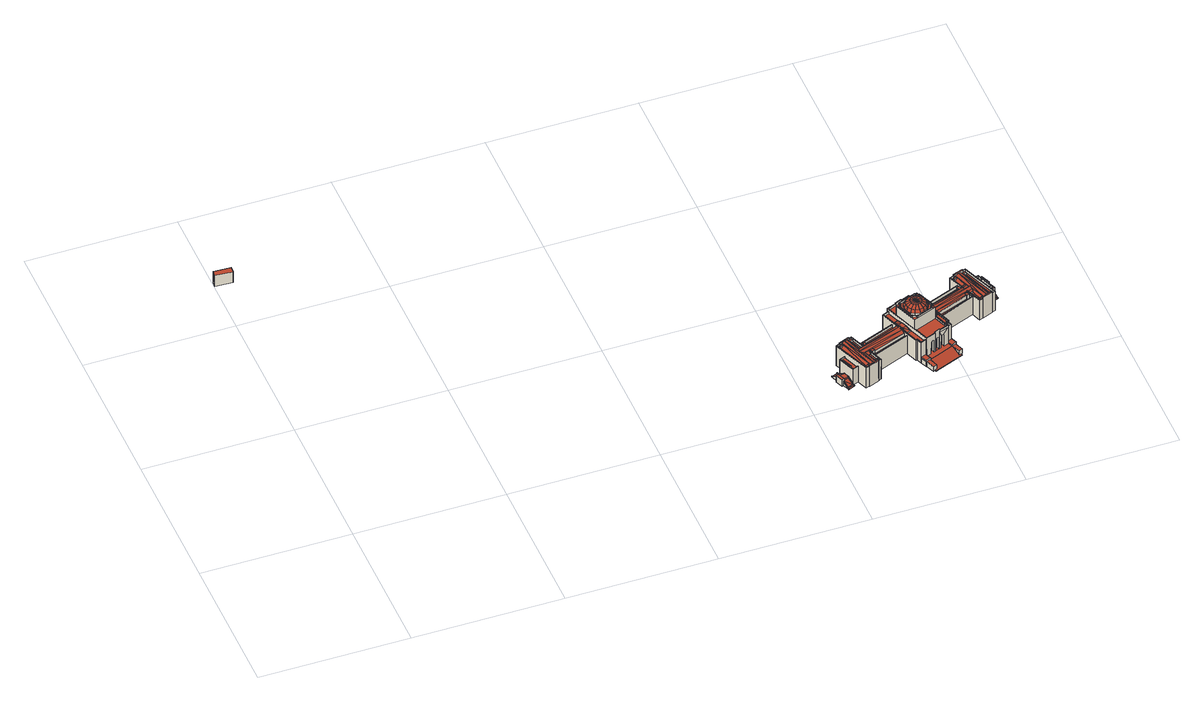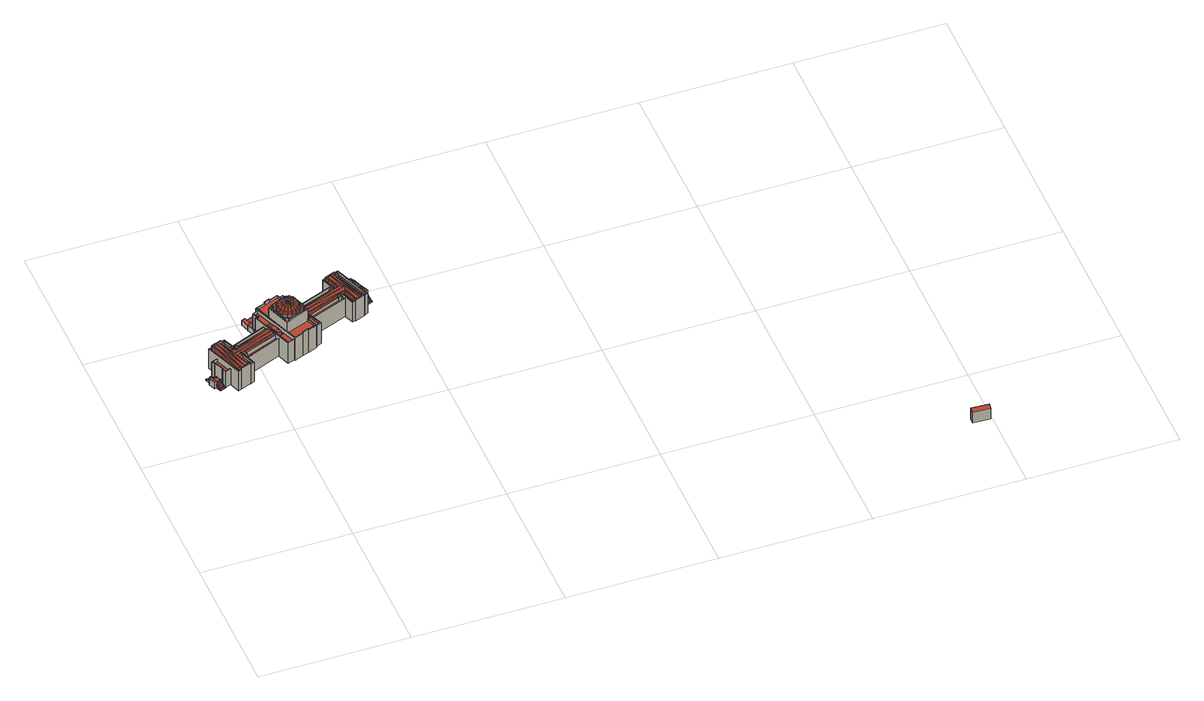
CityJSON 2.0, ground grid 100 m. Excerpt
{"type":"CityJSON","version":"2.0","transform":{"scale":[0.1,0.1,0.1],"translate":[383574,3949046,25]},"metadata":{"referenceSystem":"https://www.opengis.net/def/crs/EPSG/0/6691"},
"CityObjects":{
"building1":{"type":"Building","attributes":{"延べ面積換算係数":"1.00","大字・町コード":"17","町・丁目コード":"1","13+区市町村コード+大字・町コード+町・丁目コード":"13113017001","RiverFloodingRiskAttribute.description":"14","RiverFloodingRiskAttribute.rank":"1","RiverFloodingRiskAttribute.depth":0.417,"RiverFloodingRiskAttribute.adminType":"2","RiverFloodingRiskAttribute.scale":"2","Height.highReference":"highestRoofEdge","Height.lowReference":"lowestGroundPoint","Height.status":"measured","measuredHeight":8.4,"class":"3001","usage":"411","storeysAboveGround":3,"storeysBelowGround":0,"BuildingIDAttribute.prefecture":"13","BuildingIDAttribute.city":"13113","BuildingDetailAttribute.buildingRoofEdgeArea":0.375,"BuildingDetailAttribute.fireproofStructureType":"1001","BuildingDetailAttribute.urbanPlanType":"21","BuildingDetailAttribute.areaClassificationType":"22","BuildingDetailAttribute.districtsAndZonesType":"6","BuildingDetailAttribute.landUseType":"211","BuildingDetailAttribute.detailedUsage":"1310","BuildingDetailAttribute.specifiedBuildingCoverageRate":60,"BuildingDetailAttribute.specifiedFloorAreaRate":400,"BuildingDetailAttribute.surveyYear":"2021-01-01"},"address":[{"country":"日本","locality":"東京都渋谷区千駄ケ谷一丁目"}],"geometry":[{"type":"Solid","lod":"2","boundaries":[[[[0,1,2,3]],[[4,5,6,7]],[[5,3,2,6]],[[4,0,3,5]],[[7,1,0,4]],[[6,2,1,7]]]],"semantics":{"surfaces":[{"type":"GroundSurface"},{"type":"RoofSurface"},{"type":"WallSurface"}],"values":[[0,1,2,2,2,2]]}}]},
"building2":{"type":"Building","attributes":{"延べ面積換算係数":"0.85","大字・町コード":"125","13+区市町村コード+大字・町コード+町・丁目コード":"13104125000","再開発等促進区を定める地区計画":"神宮外苑地区","Height.highReference":"highestRoofEdge","Height.lowReference":"lowestGroundPoint","Height.status":"measured","measuredHeight":16.1,"class":"3002","usage":"422","storeysAboveGround":3,"storeysBelowGround":0,"BuildingIDAttribute.prefecture":"13","BuildingIDAttribute.city":"13104","BuildingDetailAttribute.buildingRoofEdgeArea":2513.86,"BuildingDetailAttribute.fireproofStructureType":"1001","BuildingDetailAttribute.urbanPlanType":"21","BuildingDetailAttribute.areaClassificationType":"22","BuildingDetailAttribute.districtsAndZonesType":"4","BuildingDetailAttribute.landUseType":"214","BuildingDetailAttribute.detailedUsage":"1122","BuildingDetailAttribute.specifiedBuildingCoverageRate":60,"BuildingDetailAttribute.specifiedFloorAreaRate":200,"BuildingDetailAttribute.surveyYear":"2021-01-01"},"address":[{"country":"日本","locality":"東京都新宿区霞ヶ丘町"}],"geometry":[{"type":"Solid","lod":"2","boundaries":[[[[8,9,10,11,12,13,14,15,16,17,18,19,20,21,22,23,24,25,26,27,28,29,30,31,32,33,34,35,36,37,38,39,40,41,42,43,44,45,46,47,48,49,50,51,52,53,54,55,56,57,58,59,60,61,62,63,64,65,66,67,68,69,70,71,72,73,74,75,76,77,78,79,80,81,82,83,84,85,86,87,88,89,90,91,92,93,94,95,96,97,98,99,100,101,102,103,104,105,106]],[[107,108,109]],[[109,110,107]],[[107,110,111]],[[108,112,109]],[[112,108,113]],[[114,112,113]],[[115,116,117,118]],[[116,119,117]],[[119,120,121,117]],[[122,123,124,125]],[[126,125,124,127,128]],[[128,127,129,130]],[[131,132,111,110]],[[120,133,134,121]],[[135,123,122,136]],[[137,114,113,138,139,140,141,142,143,144,145]],[[146,147,115,118]],[[148,149,150,151,152,153]],[[154,155,156]],[[156,155,157]],[[156,158,154]],[[154,158,159]],[[157,155,144]],[[143,157,144]],[[160,161,162,163,164,165]],[[161,166,167,168]],[[166,161,160]],[[169,170,171,172]],[[173,151,150,170]],[[173,170,169]],[[174,175,176,177]],[[158,178,179,159]],[[167,180,181,168]],[[182,172,171,183]],[[184,185,186,187]],[[188,189,190,191]],[[192,193,194,195,196,197,198,199,200,201,202,203]],[[204,205,206,207]],[[208,209,210,211,212,213,214,215,216,217,218]],[[219,220,221,222,223,224,225,226,227,228,229,230]],[[231,232,233,234,235,236,237,238]],[[239,240,241,242,243,244]],[[245,246,247,248,249,250]],[[251,252,253,254,255,256,257,258]],[[259,260,261,262]],[[263,264,265,266]],[[267,268,269,270]],[[271,272,273,274,275,276]],[[277,278,279,280,281]],[[282,283,284,285]],[[286,287,288]],[[289,281,280,290,291,292]],[[267,270,288,287,293,294,295,296,297,289,292]],[[298,299,300,301]],[[302,303,304,305]],[[271,276,306,307,308,309,310,311,299,298]],[[312,313,314,315,316,317,263,266,318,319,320]],[[312,320,321,322,323]],[[324,325,326]],[[327,294,293]],[[315,314,325,324]],[[328,312,323,329,330,307,306]],[[328,306,331]],[[332,328,331,333]],[[296,332,333,297]],[[334,335,336,337,338,339,340,341]],[[342,343,344,345,346,347,348,349]],[[350,351,352,353,354,355]],[[356,357,358]],[[359,360,361,362,363,364]],[[365,366,367,368,369,370]],[[371,366,365]],[[366,372,367]],[[367,372,373]],[[374,375,373,372]],[[374,371,375]],[[375,371,365]],[[374,372,366,371]],[[376,377,378,379,380,381,382,383,384,385,386,387,388,389,390,391,392,393]],[[394,395,396,397,398,399,400,401,402,403,404,405,406,407]],[[408,409,410,411,412,413,414,415]],[[416,417,418,419,420,421,422,423,424,425]],[[426,427,428,429,430,431]],[[432,433,434,435]],[[436,437,438,439]],[[436,439,440]],[[440,439,441]],[[441,438,442]],[[439,438,441]],[[443,442,444]],[[445,446,437,447,448,449]],[[450,444,442,438,437,446,451,452]],[[447,436,440]],[[437,436,447]],[[453,454,455,456,457,458,459,460,461,462,463,464,465,466,467,468,469,470,471,472,473,474]],[[475,476,462,461]],[[477,478,479]],[[480,481,482]],[[483,484,472,485,486,487,488,489,490,491]],[[492,493,494,495]],[[496,482,473,497]],[[498,499,500,501,502,503]],[[504,505,506,507]],[[508,435,434,433,509,510,413,511,512]],[[513,514,515,516]],[[517,518,519,520]],[[521,522,523,524,525,526]],[[527,528,529,530,531,532]],[[533,534,518,517]],[[534,533,535,536]],[[537,538,539,540,541,542,543,544,536,535,545,546]],[[547,548,542,541]],[[549,550,548,547]],[[550,549,551,552]],[[553,554,520,519,555,556,552,551,557,558,559]],[[560,561,562,563]],[[563,562,564,565]],[[565,564,566,567]],[[567,566,568,569]],[[569,568,570,571]],[[571,570,572,573]],[[573,572,574,575]],[[575,574,576,577]],[[577,576,578,579]],[[579,578,580,581]],[[581,580,582,583]],[[583,582,584,585]],[[585,584,586,587]],[[587,586,588,589]],[[589,588,590,591]],[[591,590,561,560]],[[592,563,565,593]],[[593,565,567,594]],[[594,567,569,595]],[[595,569,571,596]],[[596,571,573,597]],[[597,573,575,598]],[[598,575,577,599]],[[599,577,579,600]],[[600,579,581,601]],[[601,581,583,602]],[[602,583,585,603]],[[603,585,587,604]],[[605,589,591,606]],[[604,587,589,605]],[[606,591,560,607]],[[607,560,563,592]],[[608,603,604]],[[608,604,605]],[[608,605,606]],[[608,606,607]],[[608,607,592]],[[608,592,593]],[[608,593,594]],[[608,594,595]],[[608,595,596]],[[608,596,597]],[[608,597,598]],[[608,598,599]],[[608,599,600]],[[608,600,601]],[[608,601,602]],[[608,602,603]],[[609,610,611,612]],[[613,614,615,616,617,618,619,620,621,622,623,624,625,612,611,626,627,628,629,630,631,632,633,634,635,636,637,638,639,640,641,610,609,642]],[[643,644,645,646,647]],[[648,649,650,651,652,653,654,655,656,646,645,657,658,659,660,644,661,662,663]],[[664,665,666,667]],[[668,669,666,665,670,671,672,673,674,675,676,677,678,679,680,681]],[[682,683,684,685,686,677,676,687]],[[688,689,664,667,690,691,692,693,684,683,694,695]],[[696,697,698,699]],[[700,701,702,703]],[[393,392,704,705]],[[706,707,311,310]],[[708,706,310,309]],[[709,710,711,712]],[[713,714,715,716]],[[717,710,709,700,703,716,715,718]],[[719,720,381,380]],[[721,722,321,320]],[[723,322,321,722]],[[724,725,726,727]],[[728,729,730,731]],[[699,727,726,732,733,729,728,696]],[[734,720,719]],[[735,720,734,370,369]],[[368,705,704,735,369]],[[736,737,738,244,243,739,308,307,330]],[[740,736,330,329]],[[738,737,717,718]],[[708,309,308,739]],[[249,733,732,740,329,323,322,723,250]],[[741,742,743,744,745,746,747,748]],[[749,750,751,752,753,754,755,756]],[[757,758,759,760,761,762]],[[763,764,765,766,767,768]],[[769,770,771,772]],[[773,774,775,776]],[[448,401,400,777,449]],[[777,778,449]],[[779,763,780,781]],[[782,783,784,785]],[[772,781,780,786,787,788,789,790,791,792,793,783,782,769]],[[794,795,789,788]],[[796,407,406,443,444,450]],[[797,798,759,799]],[[800,801,802,803]],[[804,805,806,807,808,798,797,773,776,803,802,809]],[[806,805,810,811,812]],[[796,450,452]],[[813,814,815,417,416,796,452,451]],[[809,815,814,816,817,804]],[[813,818,819,814]],[[813,445,449,778,427,426,793,792,818]],[[446,445,813,451]],[[804,820,821,810,805]],[[822,823,824,825,826,827,828,829,830,831]],[[832,833,834]],[[835,836,834,833,837,838,839,840,826,825]],[[821,841,842,843,844,845,846,847,811,810]],[[848,790,789,795,849,850]],[[851,852,853,854]],[[791,790,848,855,856,854,853,857,858,859]],[[860,861,846,845]],[[862,863,836,835]],[[864,865,856,855]],[[831,866,867,822]],[[868,869,870,871,872,873,874,875]],[[876,877,878,879,880,881,882,883]],[[819,818,792,791,859]],[[884,885,817,816,814,819,859,870,869]],[[883,820,804,817,885,876]],[[884,886,878,877,885]],[[886,884,868,875,840,839]],[[887,888,889,890,891,892,893,894]],[[895,896,897,898,899,900,901,902,903,904,905,906]],[[907,908,909,910,911,912,913,914]],[[915,916,917,918,919,920,921,922]],[[923,924,925,926,787,786]],[[927,928,929,930,808,807]],[[931,932,933,934]],[[934,933,935]],[[936,937,934,935]],[[931,938,939,940,932]],[[938,931,941]],[[941,931,942]],[[943,944,945,946]],[[943,946,947]],[[948,949,950,951]],[[951,952,948]],[[948,952,953,954]],[[936,955,956,957,958,959,960,937]],[[961,956,955]],[[962,961,955]],[[963,961,962,964]],[[965,966,967]],[[965,967,963]],[[965,963,964,968,969]],[[970,971,972,973]],[[972,974,973]],[[973,974,975,976]],[[977,978,979,980]],[[978,977,981]],[[978,981,982]],[[983,984,985,986]],[[987,988,941,942]],[[989,990,945,944]],[[950,949,991,992]],[[966,993,994,967]],[[975,995,996,976]],[[997,980,979,998]],[[999,1000,1001,1002,1003,1004,1005,1006,1007,1008,1009,1010]],[[1011,1012,1013,1014,1015,1016,1017]],[[1018,1019,1020,1021]],[[116,115,113,108]],[[119,116,108,107]],[[119,107,111,120]],[[123,110,109,124]],[[127,124,109,112]],[[129,127,112,114]],[[130,129,114,137]],[[62,118,117,121,63]],[[125,67,66,122]],[[121,134,64,63]],[[65,64,134,133,132,131,135,136]],[[122,66,65,136]],[[120,111,132,133]],[[135,131,110,123]],[[150,149,76,75]],[[147,146,139,138]],[[147,138,113,115]],[[151,143,142,152]],[[142,141,153,152]],[[148,153,141,140]],[[160,165,144,155]],[[145,144,165,164]],[[160,155,154,166]],[[166,154,159,167]],[[172,158,156,169]],[[169,156,157,173]],[[151,173,157,143]],[[168,71,70,162,161]],[[74,171,170,150,75]],[[176,61,60,199,198,177]],[[62,61,176,175,77,76,149,148,140,139,146,118]],[[196,78,77,175,174,197]],[[197,174,177,198]],[[181,72,71,168]],[[181,180,179,178,182,183,73,72]],[[73,183,171,74]],[[180,167,159,179]],[[172,182,178,158]],[[162,70,69,187,186,163]],[[184,68,67,125,126,185]],[[184,187,69,68]],[[185,126,128,130,137,145,164,163,186]],[[196,195,79,78]],[[60,59,200,199]],[[80,79,195,194]],[[201,200,59,58]],[[191,190,203,202]],[[203,190,189,192]],[[193,192,189,188]],[[256,56,207,206,295,294,327,257]],[[204,55,54,247,246,326,325,314,313,205]],[[207,56,55,204]],[[328,332,296,295,206,205,313,312]],[[256,255,57,56]],[[54,53,248,247]],[[248,53,52,353,352,730,729,733,249]],[[254,81,80,194,193,188,191,202,201,58,57,255]],[[82,81,254,253]],[[239,86,85,240]],[[364,87,86,239,244,738,718,715,714,359]],[[208,218,242,241,304,303]],[[252,251,230,229,284,283]],[[358,215,214,707,706,708,739,243,242,218,217,356]],[[246,245,233,232,316,315,324,326]],[[250,723,722,721,234,233,245]],[[220,219,258,257,327,293,287]],[[251,258,219,230]],[[261,83,82,253,252,283,282,277,262]],[[260,84,83,261]],[[240,85,84,260,259,275,274,305,304,241]],[[333,331,306,276,275,259,262,277,281,289,297]],[[266,265,237,236,318]],[[292,291,224,223,268,267]],[[237,265,264,238]],[[317,231,238,264,263]],[[270,269,222,221,286,288]],[[222,269,268,223]],[[274,273,210,209,302,305]],[[285,228,227,278,277,282]],[[210,273,272,211]],[[298,301,212,211,272,271]],[[280,279,226,225,290]],[[226,279,278,227]],[[209,208,303,302]],[[301,300,213,212]],[[236,235,319,318]],[[317,316,232,231]],[[285,284,229,228]],[[291,290,225,224]],[[221,220,287,286]],[[87,364,363,88]],[[353,52,51,354]],[[358,357,216,215]],[[217,216,357,356]],[[355,338,337,350]],[[351,350,337,336]],[[361,360,348,347]],[[346,362,361,347]],[[379,378,375,365]],[[719,380,379,365,370,734]],[[378,377,373,375]],[[368,367,376,393,705]],[[376,367,373,377]],[[414,413,510,90,89]],[[414,89,88,363,362,346,345,711,710,717,737,736,740,732,726,725,339,338,355,354,51,50,415]],[[421,420,103,102,1022,504,507,470,469]],[[103,420,419,104]],[[419,418,105,104]],[[105,418,417,815,809,802,801,752,751,762,761,106]],[[50,49,408,415]],[[44,43,431,430]],[[426,431,43,42,767,766,744,743,784,783,793]],[[387,386,516,515]],[[513,516,386,385]],[[432,454,453,499,498,509,433]],[[429,428,399,398]],[[409,383,382,410]],[[735,704,392,391,411,410,382,381,720]],[[412,411,391,390]],[[412,390,389,511,413]],[[397,396,423,422]],[[423,396,395,424]],[[424,395,394,425]],[[796,416,425,394,407]],[[778,777,400,399,428,427]],[[403,402,447,440]],[[403,440,441,404]],[[405,404,441,442]],[[448,447,402,401]],[[406,405,442,443]],[[473,472,484]],[[492,495,486,485,506,505,1023,101,100]],[[102,101,1023,1022]],[[480,92,91,479,478,502,501,481]],[[93,92,480,482]],[[490,489,97,96]],[[98,97,489,488]],[[491,490,96,95]],[[471,485,472]],[[493,99,98,488,487,494]],[[100,99,493,492]],[[486,495,494,487]],[[491,95,94,496,497,483]],[[496,94,93,482]],[[484,483,497,473]],[[503,502,478,477]],[[500,474,473,482,481,501]],[[453,474,500,499]],[[485,471,470,507,506]],[[1022,1023,505,504]],[[498,503,477,479,91,90,510,509]],[[514,508,512,388,387,515]],[[389,388,512,511]],[[508,514,513,385,384,435]],[[468,544,543,45,44,430,429,398,397,422,421,469]],[[45,543,542,46]],[[47,46,542,548,550,552]],[[47,552,556,48]],[[455,454,432,435,384,383,409,408,49,48,556,555,1024]],[[544,468,467,1025,1026,1027,1028,1029,464,463,536]],[[456,455,1024,1030,1031]],[[1030,1024,1032,1033,1034]],[[460,459,1035,1033,1032]],[[1024,555,519,1032]],[[534,536,463,462,1036,1037,1038,1039,1040,461,460,1032,519,518]],[[524,520,554,525]],[[523,535,533,517,520,524]],[[522,545,535,523]],[[546,545,522,521]],[[532,531,540,539]],[[530,541,540,531]],[[529,551,549,547,541,530]],[[528,557,551,529]],[[526,525,554,553]],[[558,557,528,527]],[[617,582,580,618]],[[618,580,578,619]],[[619,578,576,620]],[[620,576,574,621]],[[621,574,572,622]],[[622,572,570,623]],[[623,570,568,624]],[[624,568,566,625]],[[625,566,564,612]],[[612,564,562,609]],[[609,562,561,642]],[[642,561,590,613]],[[613,590,588,614]],[[614,588,586,615]],[[615,586,584,616]],[[616,584,582,617]],[[553,659,658,537,546,521,526]],[[537,658,657,538]],[[539,538,657,645,644,660,559,558,527,532]],[[559,660,659,553]],[[611,610,641,665,664,626]],[[640,670,665,641]],[[639,671,670,640]],[[638,672,671,639]],[[637,673,672,638]],[[636,674,673,637]],[[635,675,674,636]],[[634,676,675,635]],[[633,687,676,634]],[[632,682,687,633]],[[631,683,682,632]],[[630,694,683,631]],[[629,695,694,630]],[[628,688,695,629]],[[627,689,688,628]],[[626,664,689,627]],[[653,666,669,654]],[[654,669,668,655]],[[655,668,681,656]],[[656,681,680,646]],[[646,680,679,647]],[[647,679,678,643]],[[643,678,677,644]],[[644,677,686,661]],[[661,686,685,662]],[[662,685,684,663]],[[663,684,693,648]],[[648,693,692,649]],[[649,692,691,650]],[[650,691,690,651]],[[651,690,667,652]],[[652,667,666,653]],[[335,334,697,696,728,731]],[[341,340,724,727,699,698]],[[334,341,698,697]],[[342,349,713,716,703,702]],[[343,342,702,701]],[[344,343,701,700,709,712]],[[707,214,213,300,299,311]],[[344,712,711,345]],[[360,359,714,713,349,348]],[[234,721,320,319,235]],[[339,725,724,340]],[[731,730,352,351,336,335]],[[41,768,767,42]],[[8,106,761,760]],[[751,750,757,762]],[[749,758,757,750]],[[764,746,745,765]],[[744,766,765,745]],[[742,741,770,769,782,785]],[[748,747,779,781,772,771]],[[741,748,771,770]],[[754,753,800,803,776,775]],[[755,754,775,774]],[[756,755,774,773,797,799]],[[764,763,779,747,746]],[[742,785,784,743]],[[799,759,758,749,756]],[[752,801,800,753]],[[890,889,849,795,794]],[[812,811,912,911]],[[913,912,811,847]],[[844,843,909,908]],[[850,849,889,888]],[[893,892,852,851]],[[898,897,833,832]],[[902,901,824,823]],[[830,829,906,905]],[[846,861,914,913,847]],[[914,861,860,907]],[[844,908,907,860,845]],[[825,824,901,900,862,835]],[[836,863,899,898,832,834]],[[899,863,862,900]],[[856,865,894,893,851,854]],[[894,865,864,887]],[[848,850,888,887,864,855]],[[830,905,904,866,831]],[[822,867,903,902,823]],[[903,867,866,904]],[[924,39,38,872,871,858,857,925]],[[873,37,36,915,922,828,827,874]],[[872,38,37,873]],[[840,875,874,827,826]],[[859,858,871,870]],[[881,11,10,929,928,842,841,882]],[[880,12,11,881]],[[918,13,12,880,879,838,837,919]],[[820,883,882,841,821]],[[886,839,838,879,878]],[[868,884,869]],[[885,877,876]],[[924,923,40,39]],[[915,36,35,916]],[[14,917,916,35,34,1001,1000,1011,1017,1005,1004,15]],[[768,41,40,923,786,780,763]],[[930,9,8,760,759,798,808]],[[10,9,930,929]],[[918,917,14,13]],[[928,927,910,909,843,842]],[[833,897,896,920,919,837]],[[921,920,896,895]],[[852,892,891,926,925,857,853]],[[828,922,921,895,906,829]],[[787,926,891,890,794,788]],[[806,812,911,910,927,807]],[[939,938,943,947]],[[943,938,941,944]],[[951,950,942,931]],[[934,937,953,952,951,931]],[[954,960,31,30,949,948]],[[953,937,960,954]],[[26,946,945,27]],[[32,31,960,959]],[[958,957,18,17]],[[961,963,974,972,971,956]],[[976,19,18,957,970,973]],[[971,970,957,956]],[[974,963,967,975]],[[980,966,965,977]],[[977,965,969,981]],[[22,979,978,982,23]],[[985,24,23,982,981,969,968,986]],[[24,985,984,25]],[[26,25,984,983,940,939,947,946]],[[936,935,933,932,940,983,986,968,964,962,955]],[[945,990,28,27]],[[29,28,990,989,988,987,992,991]],[[991,949,30,29]],[[944,941,988,989]],[[992,987,942,950]],[[996,20,19,976]],[[996,995,994,993,997,998,21,20]],[[21,998,979,22]],[[995,975,967,994]],[[980,997,993,966]],[[1002,33,32,959,958,17,16,1003]],[[34,33,1002,1001]],[[1004,1003,16,15]],[[1017,1016,1006,1005]],[[1013,1012,999,1010]],[[1007,1006,1016,1015]],[[1000,999,1012,1011]],[[1020,1019,1008,1007,1015,1014]],[[1008,1019,1018,1009]],[[1010,1009,1018,1021,1013]],[[1014,1013,1021,1020]],[[1033,1035,1041,1042]],[[457,456,1031,1043]],[[1031,1030,1044,1043]],[[459,458,1041,1035]],[[1030,1034,1045,1044]],[[1034,1033,1042,1045]],[[1045,1042,1041,458,457,1043,1044]],[[1038,1037,1046,1047]],[[475,461,1040,1048]],[[1039,1038,1047,1049]],[[462,476,1050,1036]],[[1040,1039,1049,1048]],[[1037,1036,1050,1046]],[[1047,1046,1050,476,475,1048,1049]],[[1026,1025,1051,1052]],[[465,464,1029,1053]],[[1029,1028,1054,1053]],[[1028,1027,1055,1054]],[[1027,1026,1052,1055]],[[467,466,1051,1025]],[[1055,1052,1051,466,465,1053,1054]]]],"semantics":{"surfaces":[{"type":"GroundSurface"},{"type":"RoofSurface"},{"type":"WallSurface"}],"values":[[0,1,1,1,1,1,1,1,1,1,1,1,1,1,1,1,1,1,1,1,1,1,1,1,1,1,1,1,1,1,1,1,1,1,1,1,1,1,1,1,1,1,1,1,1,1,1,1,1,1,1,1,1,1,1,1,1,1,1,1,1,1,1,1,1,1,1,1,1,1,1,1,1,1,1,1,1,1,1,1,1,1,1,1,1,1,1,1,1,1,1,1,1,1,1,1,1,1,1,1,1,1,1,1,1,1,1,1,1,1,1,1,1,1,1,1,1,1,1,1,1,1,1,1,1,1,1,1,1,1,1,1,1,1,1,1,1,1,1,1,1,1,1,1,1,1,1,1,1,1,1,1,1,1,1,1,1,1,1,1,1,1,1,1,1,1,1,1,1,1,1,1,1,1,1,1,1,1,1,1,1,1,1,1,1,1,1,1,1,1,1,1,1,1,1,1,1,1,1,1,1,1,1,1,1,1,1,1,1,1,1,1,1,1,1,1,1,1,1,1,1,1,1,1,1,1,1,1,1,1,1,1,1,1,1,1,1,1,1,1,1,1,1,1,1,1,1,1,1,1,1,1,1,1,1,1,1,1,1,1,1,1,1,1,1,1,1,1,1,1,1,1,1,1,1,1,2,2,2,2,2,2,2,2,2,2,2,2,2,2,2,2,2,2,2,2,2,2,2,2,2,2,2,2,2,2,2,2,2,2,2,2,2,2,2,2,2,2,2,2,2,2,2,2,2,2,2,2,2,2,2,2,2,2,2,2,2,2,2,2,2,2,2,2,2,2,2,2,2,2,2,2,2,2,2,2,2,2,2,2,2,2,2,2,2,2,2,2,2,2,2,2,2,2,2,2,2,2,2,2,2,2,2,2,2,2,2,2,2,2,2,2,2,2,2,2,2,2,2,2,2,2,2,2,2,2,2,2,2,2,2,2,2,2,2,2,2,2,2,2,2,2,2,2,2,2,2,2,2,2,2,2,2,2,2,2,2,2,2,2,2,2,2,2,2,2,2,2,2,2,2,2,2,2,2,2,2,2,2,2,2,2,2,2,2,2,2,2,2,2,2,2,2,2,2,2,2,2,2,2,2,2,2,2,2,2,2,2,2,2,2,2,2,2,2,2,2,2,2,2,2,2,2,2,2,2,2,2,2,2,2,2,2,2,2,2,2,2,2,2,2,2,2,2,2,2,2,2,2,2,2,2,2,2,2,2,2,2,2,2,2,2,2,2,2,2,2,2,2,2,2,2,2,2,2,2,2,2,2,2,2,2,2,2,2,2,2,2,2,2,2,2,2,2,2,2,2,2,2,2,2,2,2,2,2,2,2,2,2,2,2,2,2,2,2,2,2,2,2,2,2,2,2,2,2,2,2,2,2,2,2,2,2,2,2,2,2,2,2,2,2,2,2,2,2,2,2,2,2,2,2,2,2,2,2,2,2,2,2,2]]}}]}
},
"vertices":[
[122,2409,1],[120,2370,1],[5,2376,1],[7,2414,1],[122,2409,90],[7,2414,90],[5,2376,90],[120,2370,90],
[3437,123,95],[3460,64,95],[3438,55,95],[3439,52,95],[3373,26,95],[3372,30,95],[3347,21,95],[3320,89,95],[3284,75,95],[3269,114,95],[3266,113,95],[3284,69,95],[3287,61,95],[3243,43,95],[3240,51,95],[3225,89,95],[3216,86,95],[3196,135,95],[3205,139,95],[3190,179,95],[3186,188,95],[3230,205,95],[3234,195,95],[3252,148,95],[3255,149,95],[3239,189,95],[3276,204,95],[3249,273,95],[3275,284,95],[3274,287,95],[3340,312,95],[3342,309,95],[3362,317,95],[3387,253,95],[3638,350,95],[3608,427,95],[3652,444,95],[3649,453,95],[3710,476,95],[3750,492,95],[3811,516,95],[3815,507,95],[3859,524,95],[3891,442,95],[4137,538,95],[4112,603,95],[4139,614,95],[4138,614,95],[4205,639,95],[4229,648,95],[4256,578,95],[4293,592,95],[4304,566,95],[4305,567,95],[4311,552,95],[4300,584,95],[4295,595,95],[4334,611,95],[4338,599,95],[4348,575,95],[4358,579,95],[4377,533,95],[4367,529,95],[4380,496,95],[4384,487,95],[4345,471,95],[4341,481,95],[4327,517,95],[4325,517,95],[4330,504,95],[4329,504,95],[4339,478,95],[4301,463,95],[4329,392,95],[4302,382,95],[4303,381,95],[4236,356,95],[4236,357,95],[4211,348,95],[4188,409,95],[3941,312,95],[3969,241,95],[3957,237,95],[3965,215,95],[3987,162,95],[3982,160,95],[4004,102,95],[3994,98,95],[3998,88,95],[3798,8,95],[3794,18,95],[3782,13,95],[3761,71,95],[3757,70,95],[3740,112,95],[3739,112,95],[3726,146,95],[3719,143,95],[3689,220,95],[4306,581,101],[4314,559,124],[4336,593,101],[4334,597,97],[4304,585,97],[4344,571,124],[4316,554,129],[4346,567,129],[4316,554,134],[4314,559,129],[4309,557,129],[4311,552,134],[4306,581,106],[4304,585,102],[4300,584,102],[4338,599,102],[4334,597,102],[4336,593,106],[4348,575,127],[4345,573,127],[4344,571,129],[4345,572,129],[4346,567,134],[4347,567,134],[4330,609,97],[4300,597,97],[4300,597,102],[4295,595,102],[4330,609,102],[4334,611,102],[4347,567,129],[4318,550,129],[4313,548,129],[4323,521,129],[4325,522,129],[4330,524,129],[4331,519,129],[4361,531,129],[4362,531,129],[4313,548,134],[4318,550,134],[4323,521,134],[4325,517,134],[4327,517,134],[4331,519,134],[4330,524,134],[4325,522,134],[4373,499,101],[4363,526,125],[4344,487,101],[4333,514,125],[4346,483,96],[4375,494,96],[4363,526,130],[4367,528,130],[4367,529,131],[4363,528,131],[4362,531,134],[4361,531,134],[4373,499,106],[4375,494,101],[4380,496,101],[4344,487,106],[4340,485,106],[4341,481,101],[4346,483,101],[4333,514,130],[4326,503,233],[4330,504,233],[4305,567,233],[4301,565,233],[4350,473,96],[4379,485,96],[4379,485,101],[4384,487,101],[4350,473,101],[4345,471,101],[4358,579,147],[4345,573,147],[4363,528,147],[4377,533,147],[4300,467,204],[4333,480,204],[4291,587,204],[4258,573,204],[4333,480,224],[4300,467,224],[4301,463,224],[4339,478,224],[4329,504,224],[4326,503,224],[4301,565,224],[4304,566,224],[4293,592,224],[4256,577,224],[4258,573,224],[4291,587,224],[4138,614,263],[4142,605,263],[4208,630,263],[4205,639,263],[4229,359,233],[4228,362,233],[4223,360,233],[4218,373,233],[4223,375,233],[4196,444,233],[4181,438,233],[4186,425,233],[4192,410,233],[4191,410,233],[4214,353,233],[4226,642,233],[4211,637,233],[4214,629,233],[4220,631,233],[4225,617,233],[4220,615,233],[4301,406,233],[4306,408,233],[4312,394,233],[4306,392,233],[4308,389,233],[4324,395,233],[4136,598,233],[4133,607,233],[4117,601,233],[4152,512,233],[4167,518,233],[4141,585,233],[4136,583,233],[4131,596,233],[4211,348,253],[4236,357,253],[4234,361,253],[4214,353,253],[4172,461,253],[4168,459,253],[4117,601,253],[4140,610,253],[4139,614,253],[4112,603,253],[4157,488,253],[4161,489,253],[4324,395,253],[4301,386,253],[4302,382,253],[4329,392,253],[4229,648,253],[4205,639,253],[4207,635,253],[4226,642,253],[4233,365,263],[4236,356,263],[4303,381,263],[4299,390,263],[4149,603,250],[4131,596,250],[4136,583,250],[4154,590,250],[4205,609,250],[4225,617,250],[4220,630,250],[4200,623,250],[4236,380,250],[4218,373,250],[4223,360,250],[4233,364,250],[4233,365,250],[4241,368,250],[4299,390,250],[4312,394,250],[4306,408,250],[4286,400,250],[4291,387,250],[4299,390,242],[4301,386,242],[4308,389,236],[4306,392,236],[4214,629,236],[4211,637,236],[4214,628,237],[4288,386,252],[4301,406,236],[4220,615,236],[4218,615,237],[4208,636,239],[4207,635,240],[4208,630,240],[4195,625,253],[4288,386,253],[4224,376,237],[4202,446,242],[4196,444,236],[4223,375,236],[4228,362,236],[4229,359,236],[4234,361,241],[4233,364,241],[4244,369,253],[4204,472,253],[4205,466,252],[4206,464,252],[4207,449,247],[4207,448,247],[4151,609,253],[4142,605,244],[4141,608,244],[4134,608,237],[4133,607,236],[4136,598,236],[4141,585,236],[4167,518,236],[4178,522,247],[4187,510,252],[4188,509,252],[4192,503,253],[4137,609,237],[4140,610,238],[4140,610,237],[4207,635,239],[4174,617,259],[4205,492,255],[4206,491,255],[4267,378,259],[4194,625,253],[4268,378,259],[4138,516,219],[4141,507,219],[4147,510,219],[4137,533,219],[3892,438,219],[3901,414,219],[4126,501,219],[4122,510,219],[4172,426,219],[4156,421,219],[4154,427,219],[3930,340,219],[3939,317,219],[4186,413,219],[4176,436,219],[4169,433,219],[4137,533,239],[4147,510,239],[4148,510,239],[4137,538,239],[3891,442,239],[3892,438,239],[4191,410,239],[4192,410,239],[4186,425,239],[4177,436,239],[4176,436,239],[4186,413,239],[3939,317,239],[3941,312,239],[4188,409,239],[3885,434,253],[3911,359,265],[3926,323,253],[3914,356,253],[3907,374,255],[3901,392,253],[3898,394,265],[3884,349,265],[3894,311,253],[3871,384,265],[3853,422,253],[3926,323,248],[3894,311,248],[3853,422,248],[3885,434,248],[3895,407,248],[3899,409,248],[3856,519,248],[3816,503,248],[3935,192,248],[3949,197,248],[3937,229,248],[3954,235,248],[3952,239,248],[3954,239,248],[3954,240,248],[3964,243,248],[3925,342,248],[3920,340,248],[3721,148,248],[3728,151,248],[3741,117,248],[3773,129,248],[3653,440,248],[3614,425,248],[3656,317,248],[3659,318,248],[3649,345,248],[3681,357,248],[3722,245,248],[3690,233,248],[3682,254,248],[3680,254,248],[3815,507,262],[3816,503,262],[3856,519,262],[3964,243,262],[3954,240,262],[3955,236,262],[3969,241,262],[3859,524,262],[3670,278,262],[3667,277,262],[3719,143,262],[3726,146,262],[3739,112,262],[3774,125,262],[3773,129,262],[3741,117,262],[3728,151,262],[3721,148,262],[3660,295,262],[3663,297,262],[3614,425,262],[3653,440,262],[3652,444,262],[3608,427,262],[3937,188,262],[3951,194,262],[3949,197,262],[3935,192,262],[3694,317,265],[3667,307,265],[3680,272,265],[3706,282,265],[3681,357,253],[3722,245,253],[3690,233,253],[3680,259,253],[3680,266,258],[3666,306,260],[3675,282,261],[3649,345,253],[3660,315,253],[3663,312,259],[3680,266,259],[3677,276,261],[3680,267,259],[3938,189,132],[3937,188,132],[3940,180,132],[3910,168,132],[3902,187,132],[3877,177,132],[3884,158,132],[3878,156,132],[3871,153,132],[3846,143,132],[3841,141,132],[3834,139,132],[3826,157,132],[3801,147,132],[3808,129,132],[3777,117,132],[3774,125,132],[3773,125,132],[3789,83,132],[3871,116,132],[3957,150,132],[3954,149,132],[3864,172,132],[3839,162,132],[3965,214,132],[3966,214,132],[3965,215,132],[3987,162,132],[3986,162,132],[3982,160,132],[3979,92,101],[3957,150,131],[3789,83,133],[3786,81,133],[3807,23,102],[3794,18,102],[3798,8,97],[3998,88,96],[3994,98,101],[3761,71,134],[3782,13,134],[3807,23,134],[3786,81,134],[4004,102,132],[3979,92,132],[3970,201,143],[3938,189,143],[3954,149,143],[3986,162,143],[3966,214,143],[3965,214,143],[3740,112,144],[3757,70,144],[3789,83,144],[3773,125,144],[3965,204,262],[3970,201,262],[3957,237,262],[3954,239,262],[3952,239,262],[3949,197,242],[3965,204,242],[3954,235,242],[3937,229,242],[3876,160,291],[3878,156,291],[3878,156,280],[3876,160,280],[3742,223,265],[3780,123,265],[3839,146,265],[3876,160,265],[3934,183,265],[3895,283,265],[3834,441,265],[3808,509,265],[3752,487,265],[3712,472,265],[3655,450,265],[3681,382,265],[3839,146,291],[3841,141,291],[3839,146,280],[3841,141,280],[3738,222,280],[3679,381,280],[3681,382,280],[3655,450,280],[3712,472,280],[3710,476,280],[3649,453,280],[3777,117,280],[3780,123,280],[3742,223,280],[3712,472,288],[3710,476,288],[3752,487,288],[3750,492,288],[3752,487,280],[3750,492,280],[3895,283,280],[3934,183,280],[3940,180,280],[3811,516,280],[3808,509,280],[3834,441,280],[3837,442,280],[3762,270,391],[3758,260,370],[3787,254,370],[3787,264,391],[3816,260,370],[3812,269,391],[3841,276,370],[3834,283,391],[3858,300,370],[3848,304,391],[3864,329,370],[3854,329,391],[3858,359,370],[3849,355,391],[3842,383,370],[3835,376,391],[3818,400,370],[3814,391,391],[3789,406,370],[3789,396,391],[3760,401,370],[3763,392,391],[3735,385,370],[3742,378,391],[3718,360,370],[3727,356,391],[3712,331,370],[3722,331,391],[3717,302,370],[3726,306,391],[3733,277,370],[3741,284,391],[3787,292,407],[3802,295,407],[3814,303,407],[3823,315,407],[3826,330,407],[3823,344,407],[3815,357,407],[3803,365,407],[3788,368,407],[3774,366,407],[3761,358,407],[3753,345,407],[3750,331,407],[3752,316,407],[3760,304,407],[3773,295,407],[3788,330,412],[3787,254,356],[3799,252,356],[3810,256,356],[3816,260,356],[3733,277,356],[3717,302,356],[3712,331,356],[3718,360,356],[3735,385,356],[3760,401,356],[3789,406,356],[3818,400,356],[3842,383,356],[3858,359,356],[3864,329,356],[3858,300,356],[3841,276,356],[3870,279,356],[3867,287,356],[3879,308,356],[3880,308,356],[3840,415,356],[3838,414,356],[3819,420,356],[3816,428,356],[3704,385,356],[3708,376,356],[3700,360,356],[3694,357,356],[3731,255,356],[3736,257,356],[3761,246,356],[3764,238,356],[3758,260,356],[3702,376,356],[3698,388,356],[3680,381,356],[3687,360,356],[3696,364,356],[3843,421,356],[3887,305,356],[3883,303,356],[3872,287,356],[3876,276,356],[3761,232,356],[3757,242,356],[3736,252,356],[3728,249,356],[3679,381,356],[3738,222,356],[3895,283,356],[3837,442,356],[3819,434,356],[3823,424,356],[3838,419,356],[3870,279,367],[3764,238,367],[3761,232,367],[3876,276,367],[3736,252,367],[3757,242,367],[3761,246,367],[3736,257,367],[3731,255,367],[3694,357,367],[3700,360,367],[3708,376,367],[3704,385,367],[3698,388,367],[3702,376,367],[3696,364,367],[3687,360,367],[3728,249,367],[3819,420,367],[3838,414,367],[3838,419,367],[3823,424,367],[3819,434,367],[3816,428,367],[3879,308,367],[3867,287,367],[3872,287,367],[3883,303,367],[3887,305,367],[3843,421,367],[3840,415,367],[3880,308,367],[4146,496,251],[4138,516,251],[4122,510,251],[4130,490,251],[4149,439,251],[4156,421,251],[4172,426,251],[4165,445,251],[3921,353,252],[3916,351,252],[4180,440,248],[4181,438,247],[4175,452,252],[4153,431,248],[3925,354,252],[3930,340,247],[4154,427,247],[4169,433,247],[4177,436,247],[4176,439,248],[4168,436,248],[3925,355,252],[4171,451,252],[3899,397,252],[3903,398,252],[4152,512,247],[4157,500,251],[4157,497,252],[4126,501,247],[3901,414,247],[3902,413,247],[4130,491,251],[4145,496,251],[4153,498,251],[4148,510,247],[4141,507,247],[3907,400,252],[4154,496,252],[3899,396,252],[3912,376,255],[3916,378,255],[3916,377,255],[4170,455,253],[4174,456,252],[3907,399,252],[3421,243,222],[3425,233,222],[3650,319,222],[3640,346,222],[3390,249,222],[3400,224,222],[3410,227,222],[3406,237,222],[3429,150,222],[3438,128,222],[3687,224,222],[3679,245,222],[3453,159,222],[3454,156,222],[3439,150,222],[3438,153,222],[3438,128,242],[3429,150,242],[3427,149,242],[3437,123,242],[3689,220,242],[3687,224,242],[3399,223,242],[3400,224,242],[3390,249,242],[3640,346,242],[3638,350,242],[3387,253,242],[3428,224,256],[3421,243,256],[3406,237,256],[3413,219,256],[3432,168,256],[3439,150,256],[3454,156,256],[3447,174,256],[3658,310,258],[3658,310,259],[3410,227,242],[3399,221,245],[3411,225,245],[3426,230,246],[3654,309,258],[3650,319,242],[3425,233,242],[3402,213,258],[3399,212,258],[3395,220,244],[3380,215,244],[3377,210,248],[3371,200,259],[3370,200,259],[3654,309,259],[3395,222,242],[3381,216,242],[3676,265,259],[3433,168,255],[3421,164,256],[3438,153,242],[3453,159,242],[3679,245,242],[3679,246,243],[3448,172,255],[3388,155,259],[3390,154,258],[3418,163,256],[3417,164,258],[3421,166,258],[3672,263,259],[3397,150,252],[3410,142,242],[3424,147,242],[3670,289,265],[3357,169,265],[3672,264,259],[3357,168,265],[3371,162,262],[3369,198,259],[3364,186,261],[3426,57,259],[3426,57,258],[3291,264,255],[3276,258,242],[3357,48,242],[3359,49,243],[3288,282,258],[3277,278,249],[3277,280,249],[3269,277,242],[3271,271,242],[3286,277,255],[3362,35,242],[3364,31,242],[3363,35,242],[3373,54,255],[3378,41,255],[3370,34,247],[3370,35,247],[3382,40,259],[3289,282,259],[3436,61,248],[3437,59,248],[3442,61,242],[3440,65,242],[3428,60,255],[3423,73,255],[3435,78,242],[3353,287,243],[3381,217,242],[3354,288,242],[3349,301,242],[3347,307,242],[3346,307,242],[3348,301,242],[3342,283,255],[3337,296,255],[3343,305,246],[3344,303,246],[3332,299,259],[3446,67,255],[3441,80,255],[3352,46,255],[3357,33,255],[3361,290,255],[3355,304,255],[3266,270,255],[3272,256,255],[3301,290,263],[3316,296,263],[3317,293,263],[3344,303,263],[3340,312,263],[3274,287,263],[3277,278,263],[3302,287,263],[3413,48,263],[3397,42,263],[3396,45,263],[3370,35,263],[3373,26,263],[3439,52,263],[3436,61,263],[3411,51,263],[3309,293,265],[3405,45,265],[3383,40,259],[3361,290,238],[3354,288,238],[3381,217,238],[3395,222,238],[3360,312,238],[3347,307,238],[3349,301,238],[3355,304,238],[3254,271,238],[3349,26,238],[3364,31,238],[3362,35,238],[3357,33,238],[3352,46,238],[3357,48,238],[3276,258,238],[3272,256,238],[3266,270,238],[3271,271,238],[3269,277,238],[3446,67,238],[3440,65,238],[3442,61,238],[3455,66,238],[3424,147,238],[3410,142,238],[3435,78,238],[3441,80,238],[3275,284,258],[3249,273,258],[3347,21,258],[3372,30,258],[3370,34,258],[3349,26,258],[3254,271,258],[3277,280,258],[3362,317,258],[3342,309,258],[3343,305,258],[3360,312,258],[3455,66,258],[3437,59,258],[3438,55,258],[3460,64,258],[3231,189,100],[3212,138,131],[3212,137,132],[3246,151,132],[3214,133,136],[3214,132,136],[3248,146,136],[3196,176,100],[3210,141,129],[3211,141,129],[3194,180,96],[3229,193,96],[3196,176,105],[3194,180,101],[3190,179,101],[3205,139,134],[3210,141,134],[3236,191,105],[3234,195,101],[3229,193,101],[3231,189,105],[3246,151,137],[3248,146,141],[3252,148,141],[3228,98,136],[3261,111,136],[3266,113,136],[3269,114,136],[3255,149,136],[3252,148,136],[3263,107,132],[3230,93,132],[3278,72,101],[3230,92,131],[3242,57,101],[3244,53,96],[3280,67,96],[3231,91,130],[3229,91,130],[3266,113,141],[3261,111,141],[3263,107,137],[3282,73,106],[3278,72,106],[3280,67,101],[3284,69,101],[3242,57,106],[3238,56,106],[3240,51,101],[3244,53,101],[3229,91,135],[3225,89,135],[3211,141,149],[3196,135,149],[3216,86,149],[3231,91,149],[3225,203,96],[3191,190,96],[3191,190,101],[3186,188,101],[3230,205,101],[3225,203,101],[3247,44,96],[3283,59,96],[3283,59,101],[3287,61,101],[3247,44,101],[3243,43,101],[3244,187,222],[3277,200,222],[3276,204,222],[3239,189,222],[3284,75,222],[3320,89,222],[3319,93,222],[3287,80,222],[3278,102,222],[3274,100,222],[3250,162,222],[3254,163,222],[3277,200,212],[3244,187,212],[3254,163,212],[3279,102,212],[3278,102,212],[3287,80,212],[3319,93,212],[3250,162,229],[3274,100,229],[3279,102,229],[3254,163,229],[3740,112,132],[3757,70,132],[3940,180,265],[3810,130,223],[3815,132,232],[3823,135,235],[3831,137,232],[3836,139,223],[3906,167,230],[3911,169,221],[3878,156,265],[3893,161,231],[3899,164,233],[3886,159,221],[3848,144,224],[3854,147,232],[3861,149,236],[3869,152,233],[3873,154,224],[3879,178,221],[3885,180,231],[3904,187,221],[3899,185,230],[3892,183,233],[3847,165,232],[3854,168,236],[3866,173,224],[3861,171,233],[3841,163,224],[3803,148,223],[3808,150,232],[3828,158,223],[3823,156,232],[3816,153,235]
]}
